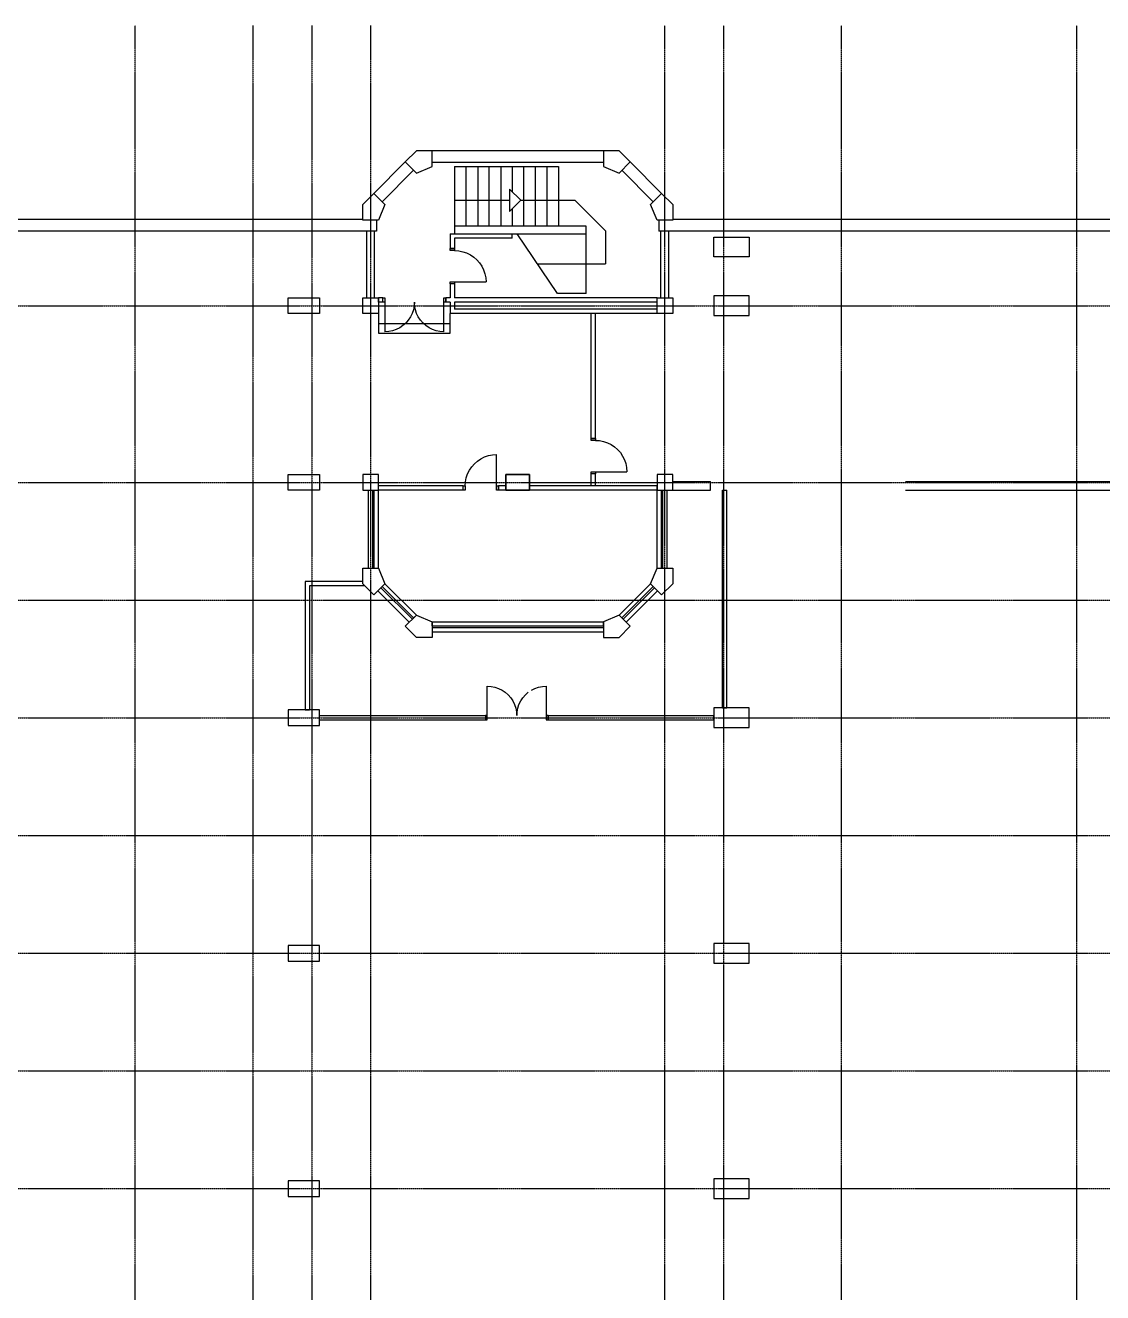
# Model space of a CAD drawing. Header units: millimetres. Extents: x -65483 to 85267, y -25390 to 54076.
# Drawn here: x 15668 to 43124, y 16126 to 48423 of the extents above; entities that cross this region are included whole.
import ezdxf

# ---------------------------------------------------------------- set-up
doc = ezdxf.new("R2010")
doc.units = ezdxf.units.MM
doc.linetypes.add('PCENTRE', pattern=[50.8, 31.75, -6.35, 6.35, -6.35])
for name, color, linetype in [('Boundaries_and_building_grids', 140, 'Continuous'), ('BRICK_WALLS_P4', 1, 'Continuous'), ('COLUMNS_P5', 5, 'Continuous'), ('DR', 8, 'Continuous'), ('LIFTS AND STAIRS', 8, 'Continuous'), ('WA', 6, 'Continuous'), ('WA_EXT', 7, 'Continuous')]:
    doc.layers.add(name, color=color, linetype=linetype)

msp = doc.modelspace()

# ---------------------------------------------------------------- linework, layer by layer
at = {"layer": 'Boundaries_and_building_grids', "color": 140, "linetype": 'PCENTRE', "lineweight": -3}
for p, q in [((18467, -17978), (18467, 48423)), ((21467, 48423), (21467, -17978)), ((22967, 48423), (22967, -17978)), ((24467, 48423), (24467, -17978)), ((31967, -17978), (31967, 48423)), ((33467, -17978), (33467, 48423)), ((36467, -17978), (36467, 48423)), ((42467, -17978), (42467, 48423)), ((-52891, 41276), (85267, 41276)), ((-52891, 36776), (85267, 36776)), ((-52891, 33776), (85267, 33776)), ((-52891, 30776), (85267, 30776)), ((-52891, 27776), (85267, 27776)), ((-52891, 24776), (85267, 24776)), ((-52891, 21776), (85267, 21776)), ((-52891, 18776), (85267, 18776))]:
    msp.add_line(p, q, dxfattribs=at)
at = {"layer": 'BRICK_WALLS_P4'}
for p, q in [((24367, 41476), (24367, 43176)), ((24567, 41476), (24567, 43176)), ((26499, 43106), (26499, 42733)), ((26499, 43106), (28074, 43106)), ((26609, 42996), (26609, 42733)), ((28074, 42996), (26609, 42996)), ((28074, 42996), (28074, 43106)), ((31867, 41476), (31867, 43176)), ((32067, 41476), (32067, 43176)), ((26609, 42733), (26499, 42733)), ((26609, 41833), (26499, 41833)), ((26499, 41833), (26499, 41476)), ((26609, 41833), (26609, 41476)), ((24783, 41476), (24667, 41476)), ((24667, 41366), (24667, 41476)), ((24783, 41366), (24667, 41366)), ((24783, 41366), (24783, 41476)), ((26499, 41476), (26383, 41476)), ((26383, 41366), (26383, 41476)), ((26499, 41366), (26383, 41366)), ((26499, 41366), (26499, 41076)), ((31767, 41476), (26609, 41476)), ((26609, 41366), (26609, 41186)), ((31767, 41366), (26609, 41366)), ((31767, 41366), (31767, 41476)), ((31767, 41076), (26499, 41076)), ((31767, 41186), (26609, 41186)), ((31767, 41076), (31767, 41186)), ((24412, 34593), (24412, 36576)), ((24522, 34593), (24522, 36576)), ((24557, 34593), (24557, 36576)), ((24557, 36576), (24667, 36576)), ((26828, 36686), (24667, 36686)), ((24667, 36576), (24667, 36686)), ((24667, 34593), (24667, 36576)), ((26828, 36576), (24667, 36576)), ((26828, 36576), (26828, 36686)), ((27917, 36686), (27728, 36686)), ((27728, 36576), (27728, 36686)), ((27917, 36576), (27728, 36576)), ((27917, 36576), (27917, 36686)), ((31767, 36686), (28517, 36686)), ((28517, 36576), (28517, 36686)), ((31767, 36576), (28517, 36576)), ((31767, 36576), (31767, 36686)), ((31767, 34593), (31767, 36576)), ((31767, 36576), (31877, 36576)), ((31877, 34593), (31877, 36576)), ((31912, 34593), (31912, 36576)), ((32022, 34593), (32022, 36576)), ((32167, 36796), (33127, 36796)), ((32167, 36576), (32167, 36796)), ((32167, 36576), (33127, 36576)), ((33127, 36576), (33127, 36796)), ((38097, 36796), (45117, 36796)), ((38097, 36576), (45117, 36576)), ((24557, 34593), (24667, 34593)), ((31767, 34593), (31877, 34593)), ((25454, 33211), (24653, 34013)), ((25532, 33289), (24730, 34090)), ((24762, 34122), (24833, 34193)), ((25564, 33321), (24762, 34122)), ((25634, 33391), (24833, 34193)), ((30800, 33391), (31602, 34193)), ((30871, 33321), (31672, 34122)), ((30903, 33289), (31704, 34090)), ((30980, 33211), (31782, 34013)), ((31602, 34193), (31672, 34122)), ((25564, 33321), (25634, 33391)), ((30871, 33321), (30800, 33391)), ((26034, 33226), (30400, 33226)), ((26034, 33116), (26034, 33226)), ((26034, 33116), (30400, 33116)), ((26034, 33081), (30400, 33081)), ((26034, 32971), (30400, 32971)), ((30400, 33116), (30400, 33226))]:
    msp.add_line(p, q, dxfattribs=at)
at = {"layer": 'COLUMNS_P5', "lineweight": -3}
for points in [[(25634, 44660), (26034, 44826), (26034, 45226), (25634, 45226), (25352, 44943)], [(30400, 45226), (30400, 44826), (30800, 44660), (31083, 44943), (30800, 45226)], [(24550, 44141), (24833, 43859), (24667, 43459), (24267, 43459), (24267, 43859)], [(32167, 43459), (31767, 43459), (31602, 43859), (31884, 44141), (32167, 43859)], [(34117, 43026), (34117, 42526), (33217, 42526), (33217, 43026)], [(22367, 41476), (23167, 41476), (23167, 41076), (22367, 41076)], [(22367, 36976), (23167, 36976), (23167, 36576), (22367, 36576)], [(28517, 36576), (28517, 36976), (27917, 36976), (27917, 36576)], [(24833, 34193), (24550, 33910), (24267, 34193), (24267, 34593), (24667, 34593)], [(31884, 33910), (31602, 34193), (31767, 34593), (32167, 34593), (32167, 34193)], [(25634, 33391), (26034, 33226), (26034, 32826), (25634, 32826), (25352, 33109)], [(30800, 33391), (30400, 33226), (30400, 32826), (30800, 32826), (31083, 33109)], [(22367, 30576), (23167, 30576), (23167, 30976), (22367, 30976)], [(22367, 24976), (22367, 24576), (23167, 24576), (23167, 24976)], [(22367, 18976), (22367, 18576), (23167, 18576), (23167, 18976)]]:
    msp.add_lwpolyline(points, close=True, dxfattribs=at)
at = {"layer": 'COLUMNS_P5'}
for points in [[(24267, 41476), (24667, 41476), (24667, 41076), (24267, 41076), (24267, 41476)], [(31767, 41476), (32167, 41476), (32167, 41076), (31767, 41076), (31767, 41476)], [(33217, 41526), (33217, 41026), (34117, 41026), (34117, 41526), (33217, 41526)], [(24267, 36576), (24667, 36576), (24667, 36976), (24267, 36976), (24267, 36576)], [(28517, 36576), (27917, 36576), (27917, 36976), (28517, 36976), (28517, 36576)], [(31767, 36576), (32167, 36576), (32167, 36976), (31767, 36976), (31767, 36576)], [(33217, 31026), (33217, 30526), (34117, 30526), (34117, 31026), (33217, 31026)], [(33217, 25026), (33217, 24526), (34117, 24526), (34117, 25026), (33217, 25026)], [(33217, 19026), (33217, 18526), (34117, 18526), (34117, 19026), (33217, 19026)]]:
    msp.add_lwpolyline(points, dxfattribs=at)
at = {"layer": 'COLUMNS_P5', "lineweight": -3}
for points in [[(22803, 30976), (22913, 30976)], [(23167, 30721), (23167, 30831)]]:
    msp.add_lwpolyline(points, dxfattribs=at)
at = {"layer": 'DR'}
for p, q in [((26609, 42683), (26713, 42676)), ((26713, 42676), (26816, 42655)), ((26816, 42655), (26915, 42622)), ((26915, 42622), (27009, 42575)), ((27009, 42575), (27096, 42517)), ((27096, 42517), (27174, 42448)), ((27174, 42448), (27243, 42370)), ((27243, 42370), (27301, 42283)), ((27301, 42283), (27348, 42189)), ((27348, 42189), (27381, 42090)), ((27381, 42090), (27402, 41987)), ((26609, 41883), (27409, 41883)), ((27402, 41987), (27409, 41883)), ((24833, 41366), (24833, 40616)), ((25583, 41366), (25576, 41268)), ((25589, 41268), (25583, 41366)), ((26333, 40616), (26333, 41366)), ((25526, 41079), (25482, 40991)), ((25557, 41172), (25526, 41079)), ((25576, 41268), (25557, 41172)), ((25608, 41172), (25589, 41268)), ((25640, 41079), (25608, 41172)), ((25683, 40991), (25640, 41079)), ((25208, 40716), (25120, 40673)), ((25289, 40771), (25208, 40716)), ((25363, 40835), (25289, 40771)), ((25428, 40909), (25363, 40835)), ((25482, 40991), (25428, 40909)), ((25738, 40909), (25683, 40991)), ((25803, 40835), (25738, 40909)), ((25876, 40771), (25803, 40835)), ((25958, 40716), (25876, 40771)), ((26046, 40673), (25958, 40716)), ((24931, 40622), (24833, 40616)), ((25027, 40641), (24931, 40622)), ((25120, 40673), (25027, 40641)), ((26139, 40641), (26046, 40673)), ((26235, 40622), (26139, 40641)), ((26333, 40616), (26235, 40622)), ((30197, 37847), (30302, 37840)), ((30302, 37840), (30404, 37820)), ((30404, 37820), (30503, 37786)), ((27471, 37458), (27574, 37479)), ((27574, 37479), (27678, 37486)), ((27678, 36686), (27678, 37486)), ((30503, 37786), (30597, 37740)), ((30597, 37740), (30684, 37682)), ((30684, 37682), (30763, 37613)), ((30763, 37613), (30832, 37534)), ((30832, 37534), (30890, 37447)), ((26985, 37086), (27044, 37173)), ((27044, 37173), (27113, 37251)), ((27113, 37251), (27191, 37320)), ((27191, 37320), (27278, 37379)), ((27278, 37379), (27372, 37425)), ((27372, 37425), (27471, 37458)), ((30890, 37447), (30936, 37353)), ((30936, 37353), (30970, 37254)), ((30970, 37254), (30990, 37151)), ((30990, 37151), (30997, 37047)), ((26885, 36790), (26905, 36893)), ((26905, 36893), (26939, 36992)), ((26939, 36992), (26985, 37086)), ((30197, 37047), (30997, 37047)), ((26878, 36686), (26885, 36790)), ((27442, 30831), (27442, 31581)), ((27442, 31581), (27540, 31574)), ((27540, 31574), (27636, 31555)), ((27636, 31555), (27729, 31524)), ((27729, 31524), (27817, 31480)), ((27817, 31480), (27899, 31426)), ((27899, 31426), (27973, 31361)), ((27973, 31361), (28037, 31287)), ((28347, 31287), (28412, 31361)), ((28412, 31361), (28486, 31426)), ((28567, 31480), (28655, 31524)), ((28655, 31524), (28748, 31555)), ((28748, 31555), (28844, 31574)), ((28844, 31574), (28942, 31581)), ((28942, 31581), (28942, 30831)), ((28037, 31287), (28092, 31206)), ((28092, 31206), (28135, 31118)), ((28135, 31118), (28167, 31025)), ((28167, 31025), (28186, 30929)), ((28199, 30929), (28218, 31025)), ((28218, 31025), (28249, 31118)), ((28249, 31118), (28293, 31206)), ((28293, 31206), (28347, 31287)), ((28186, 30929), (28192, 30831)), ((28192, 30831), (28199, 30929)), ((28192, 30831), (28192, 30831))]:
    msp.add_line(p, q, dxfattribs=at)
for points in [[(26499, 42683), (26499, 42733), (26609, 42733), (26609, 42683), (26499, 42683)], [(26499, 41833), (26499, 41883), (26609, 41883), (26609, 41833), (26499, 41833)], [(24833, 41476), (24833, 41366), (24783, 41366), (24783, 41476), (24833, 41476)], [(26383, 41476), (26383, 41366), (26333, 41366), (26333, 41476), (26383, 41476)], [(30087, 37847), (30087, 37897), (30197, 37897), (30197, 37847), (30087, 37847)], [(30087, 36997), (30087, 37047), (30197, 37047), (30197, 36997), (30087, 36997)], [(26878, 36576), (26828, 36576), (26828, 36686), (26878, 36686), (26878, 36576)], [(27728, 36576), (27678, 36576), (27678, 36686), (27728, 36686), (27728, 36576)], [(27442, 30721), (27442, 30831), (27392, 30831), (27392, 30721), (27442, 30721)], [(28992, 30721), (28992, 30831), (28942, 30831), (28942, 30721), (28992, 30721)]]:
    msp.add_lwpolyline(points, dxfattribs=at)
at = {"layer": 'LIFTS AND STAIRS'}
for p, q in [((26609, 44826), (26609, 43106)), ((26609, 44826), (29259, 44826)), ((26903, 43306), (26903, 44826)), ((27197, 44826), (27197, 43306)), ((27492, 43306), (27492, 44826)), ((27786, 44826), (27786, 43306)), ((28081, 44177), (28081, 44826)), ((28375, 43306), (28375, 44826)), ((28670, 43306), (28670, 44826)), ((28964, 43306), (28964, 44826)), ((29259, 44826), (29259, 43306)), ((28292, 43966), (28007, 44250)), ((28007, 44250), (28007, 43681)), ((26609, 43966), (28007, 43966)), ((28292, 43966), (28007, 43681)), ((28292, 43966), (29675, 43966)), ((29675, 43966), (30451, 43190)), ((28081, 43306), (28081, 43755)), ((29963, 43306), (26609, 43306)), ((29963, 41586), (29963, 43306)), ((26609, 43106), (29963, 43106)), ((29231, 41586), (28202, 43106)), ((30451, 43190), (30451, 42346)), ((28717, 42346), (30451, 42346)), ((29963, 41586), (29231, 41586))]:
    msp.add_line(p, q, dxfattribs=at)
at = {"layer": 'LIFTS AND STAIRS', "linetype": 'Continuous'}
for p, q in [((24667, 41076), (24667, 40826)), ((26499, 40826), (26499, 41076)), ((24667, 40826), (26499, 40826)), ((24667, 40826), (24667, 40576)), ((26499, 40576), (26499, 40826)), ((24667, 40576), (26499, 40576))]:
    msp.add_line(p, q, dxfattribs=at)
at = {"layer": 'WA'}
for p, q in [((30087, 37897), (30087, 41076)), ((30197, 37897), (30197, 41076)), ((30197, 37897), (30087, 37897)), ((30197, 36997), (30087, 36997)), ((30087, 36686), (30087, 36997)), ((30197, 36686), (30197, 36997)), ((33437, 31026), (33437, 36576)), ((33437, 36576), (33547, 36576)), ((33547, 31026), (33547, 36576)), ((22803, 34248), (22803, 30976)), ((24267, 34248), (22803, 34248)), ((22913, 34138), (22913, 30976)), ((24322, 34138), (22913, 34138)), ((33437, 31026), (33547, 31026)), ((23167, 30831), (27392, 30831)), ((23167, 30721), (27392, 30721)), ((27392, 30831), (27392, 30721)), ((28992, 30831), (33217, 30831)), ((28992, 30831), (28992, 30721)), ((28992, 30721), (33217, 30721)), ((33217, 30721), (33217, 30831))]:
    msp.add_line(p, q, dxfattribs=at)
at = {"layer": 'WA_EXT'}
for p, q in [((30400, 45226), (26034, 45226)), ((24550, 44141), (25352, 44943)), ((25352, 44943), (24550, 44141)), ((30400, 44926), (26034, 44926)), ((31884, 44141), (31083, 44943)), ((24762, 43929), (25564, 44731)), ((31672, 43929), (30871, 44731)), ((32167, 43609), (32167, 43476)), ((24267, 43476), (-26333, 43476)), ((24617, 43459), (24617, 43176)), ((31817, 43459), (31817, 43176)), ((48367, 43476), (32167, 43476)), ((24617, 43176), (-26683, 43176)), ((48267, 43176), (31817, 43176))]:
    msp.add_line(p, q, dxfattribs=at)

doc.saveas('drawing.dxf')
